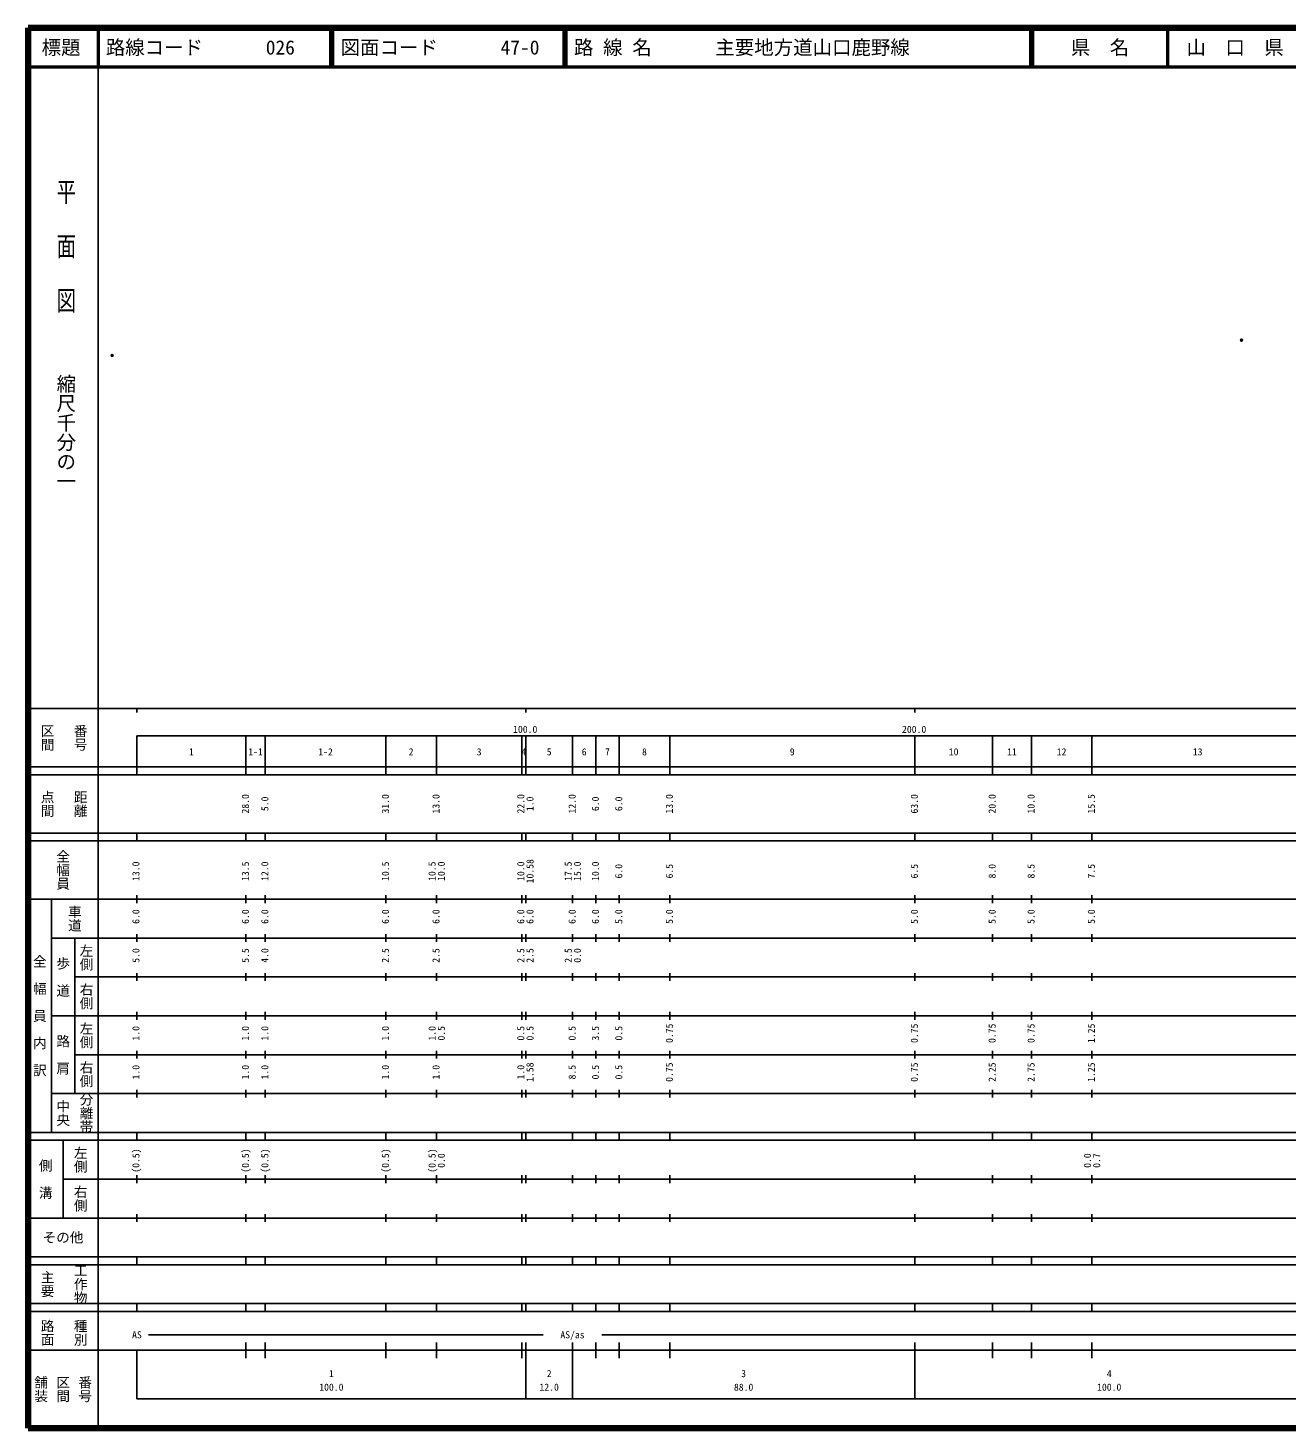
# Model space of a CAD drawing. Units: millimetres on the paper. Extents: x 40 to 680, y 20 to 380.
# Drawn here: x 40 to 363.7, y 20 to 380 of the extents above; entities that cross this region are included whole.
import ezdxf
from ezdxf.enums import TextEntityAlignment as Align

# ---------------------------------------------------------------- set-up
doc = ezdxf.new("R2010")
doc.units = ezdxf.units.MM
doc.header["$PDMODE"] = 32
doc.header["$PDSIZE"] = 0.5
doc.layers.add('M-OTRS', color=6, linetype='Continuous')
doc.layers.add('M-TTL-TXT', color=7, linetype='Continuous')
for name, color, linetype, lineweight in [('M-TTL', 2, 'Continuous', 140), ('M-TTL-BAND', 7, 'Continuous', 25), ('M-TTL-LINE', 7, 'Continuous', 50)]:
    doc.layers.add(name, color=color, linetype=linetype, lineweight=lineweight)
doc.styles.add('@ＭＳ ゴシック', font='')
doc.styles.add('ＭＳ ゴシック', font='')
doc.styles.get('@ＭＳ ゴシック').set_extended_font_data('@MS Gothic')
doc.styles.get('ＭＳ ゴシック').set_extended_font_data('MS Gothic')

msp = doc.modelspace()

# ---------------------------------------------------------------- linework, layer by layer
at = {"layer": 'M-OTRS'}
for p in [(352.011, 299.718), (61.618, 295.782)]:
    msp.add_point(p, dxfattribs=at)
at = {"layer": 'M-TTL'}
for p, q in [((40, 380), (40, 20)), ((680, 380), (40, 380)), ((40, 20), (680, 20))]:
    msp.add_line(p, q, dxfattribs=at)
at = {"layer": 'M-TTL-BAND'}
for p, q in [((58, 370), (58, 20)), ((40, 205), (579, 205)), ((68, 205), (68, 204)), ((168, 205), (168, 204)), ((268, 205), (268, 204)), ((68, 198), (579, 198)), ((68, 198), (68, 188)), ((96, 188), (96, 198)), ((101, 188), (101, 198)), ((132, 188), (132, 198)), ((145, 188), (145, 198)), ((167, 188), (167, 198)), ((168, 188), (168, 198)), ((180, 188), (180, 198)), ((186, 188), (186, 198)), ((192, 188), (192, 198)), ((205, 188), (205, 198)), ((268, 188), (268, 198)), ((288, 188), (288, 198)), ((298, 188), (298, 198)), ((313.5, 188), (313.5, 198)), ((40, 190), (579, 190)), ((40, 188), (579, 188)), ((40, 173), (579, 173)), ((68, 171), (68, 173)), ((96, 171), (96, 173)), ((101, 171), (101, 173)), ((132, 171), (132, 173)), ((145, 171), (145, 173)), ((167, 171), (167, 173)), ((168, 171), (168, 173)), ((180, 171), (180, 173)), ((186, 171), (186, 173)), ((192, 171), (192, 173)), ((205, 171), (205, 173)), ((268, 171), (268, 173)), ((288, 171), (288, 173)), ((298, 171), (298, 173)), ((313.5, 171), (313.5, 173)), ((40, 171), (579, 171)), ((40, 156), (579, 156)), ((46, 96), (46, 156)), ((68, 155), (68, 157)), ((96, 155), (96, 157)), ((101, 155), (101, 157)), ((132, 155), (132, 157)), ((145, 155), (145, 157)), ((167, 155), (167, 157)), ((168, 155), (168, 157)), ((180, 155), (180, 157)), ((186, 155), (186, 157)), ((192, 155), (192, 157)), ((205, 155), (205, 157)), ((268, 155), (268, 157)), ((288, 155), (288, 157)), ((298, 155), (298, 157)), ((313.5, 155), (313.5, 157)), ((46, 146), (579, 146)), ((52, 146), (52, 106)), ((68, 145), (68, 147)), ((96, 145), (96, 147)), ((101, 145), (101, 147)), ((132, 145), (132, 147)), ((145, 145), (145, 147)), ((167, 145), (167, 147)), ((168, 145), (168, 147)), ((180, 145), (180, 147)), ((186, 145), (186, 147)), ((192, 145), (192, 147)), ((205, 145), (205, 147)), ((268, 145), (268, 147)), ((288, 145), (288, 147)), ((298, 145), (298, 147)), ((313.5, 145), (313.5, 147)), ((68, 135), (68, 137)), ((96, 135), (96, 137)), ((101, 135), (101, 137)), ((132, 135), (132, 137)), ((145, 135), (145, 137)), ((167, 135), (167, 137)), ((168, 135), (168, 137)), ((180, 135), (180, 137)), ((186, 135), (186, 137)), ((192, 135), (192, 137)), ((205, 135), (205, 137)), ((268, 135), (268, 137)), ((288, 135), (288, 137)), ((298, 135), (298, 137)), ((313.5, 135), (313.5, 137)), ((52, 136), (579, 136)), ((46, 126), (579, 126)), ((68, 125), (68, 127)), ((96, 125), (96, 127)), ((101, 125), (101, 127)), ((132, 125), (132, 127)), ((145, 125), (145, 127)), ((167, 125), (167, 127)), ((168, 125), (168, 127)), ((180, 125), (180, 127)), ((186, 125), (186, 127)), ((192, 125), (192, 127)), ((205, 125), (205, 127)), ((268, 125), (268, 127)), ((288, 125), (288, 127)), ((298, 125), (298, 127)), ((313.5, 125), (313.5, 127)), ((52, 116), (579, 116)), ((68, 115), (68, 117)), ((96, 115), (96, 117)), ((101, 115), (101, 117)), ((132, 115), (132, 117)), ((145, 115), (145, 117)), ((167, 115), (167, 117)), ((168, 115), (168, 117)), ((180, 115), (180, 117)), ((186, 115), (186, 117)), ((192, 115), (192, 117)), ((205, 115), (205, 117)), ((268, 115), (268, 117)), ((288, 115), (288, 117)), ((298, 115), (298, 117)), ((313.5, 115), (313.5, 117)), ((46, 106), (579, 106)), ((68, 105), (68, 107)), ((96, 105), (96, 107)), ((101, 105), (101, 107)), ((132, 105), (132, 107)), ((145, 105), (145, 107)), ((167, 105), (167, 107)), ((168, 105), (168, 107)), ((180, 105), (180, 107)), ((186, 105), (186, 107)), ((192, 105), (192, 107)), ((205, 105), (205, 107)), ((268, 105), (268, 107)), ((288, 105), (288, 107)), ((298, 105), (298, 107)), ((313.5, 105), (313.5, 107)), ((40, 96), (579, 96)), ((40, 94), (579, 94)), ((49, 94), (49, 74)), ((68, 94), (68, 96)), ((96, 94), (96, 96)), ((101, 94), (101, 96)), ((132, 94), (132, 96)), ((145, 94), (145, 96)), ((167, 94), (167, 96)), ((168, 94), (168, 96)), ((180, 94), (180, 96)), ((186, 94), (186, 96)), ((192, 94), (192, 96)), ((205, 94), (205, 96)), ((268, 94), (268, 96)), ((288, 94), (288, 96)), ((298, 94), (298, 96)), ((313.5, 94), (313.5, 96)), ((49, 84), (579, 84)), ((68, 83), (68, 85)), ((96, 83), (96, 85)), ((101, 83), (101, 85)), ((132, 83), (132, 85)), ((145, 83), (145, 85)), ((167, 83), (167, 85)), ((168, 83), (168, 85)), ((180, 83), (180, 85)), ((186, 83), (186, 85)), ((192, 83), (192, 85)), ((205, 83), (205, 85)), ((268, 83), (268, 85)), ((288, 83), (288, 85)), ((298, 83), (298, 85)), ((313.5, 83), (313.5, 85)), ((40, 74), (579, 74)), ((68, 73), (68, 75)), ((96, 73), (96, 75)), ((101, 73), (101, 75)), ((132, 73), (132, 75)), ((145, 73), (145, 75)), ((167, 73), (167, 75)), ((168, 73), (168, 75)), ((180, 73), (180, 75)), ((186, 73), (186, 75)), ((192, 73), (192, 75)), ((205, 73), (205, 75)), ((268, 73), (268, 75)), ((288, 73), (288, 75)), ((298, 73), (298, 75)), ((313.5, 73), (313.5, 75)), ((40, 64), (579, 64)), ((40, 62), (579, 62)), ((68, 62), (68, 64)), ((96, 62), (96, 64)), ((101, 62), (101, 64)), ((132, 62), (132, 64)), ((145, 62), (145, 64)), ((167, 62), (167, 64)), ((168, 62), (168, 64)), ((180, 62), (180, 64)), ((186, 62), (186, 64)), ((192, 62), (192, 64)), ((205, 62), (205, 64)), ((268, 62), (268, 64)), ((288, 62), (288, 64)), ((298, 62), (298, 64)), ((313.5, 62), (313.5, 64)), ((40, 52), (579, 52)), ((68, 50), (68, 52)), ((96, 50), (96, 52)), ((101, 50), (101, 52)), ((132, 50), (132, 52)), ((145, 50), (145, 52)), ((167, 50), (167, 52)), ((168, 50), (168, 52)), ((180, 50), (180, 52)), ((186, 50), (186, 52)), ((192, 50), (192, 52)), ((205, 50), (205, 52)), ((268, 50), (268, 52)), ((288, 50), (288, 52)), ((298, 50), (298, 52)), ((313.5, 50), (313.5, 52)), ((40, 50), (579, 50)), ((71, 44), (172.5, 44)), ((187.5, 44), (565, 44)), ((40, 40), (579, 40)), ((68, 40), (68, 27.5)), ((96, 38), (96, 42)), ((101, 38), (101, 42)), ((132, 38), (132, 42)), ((145, 38), (145, 42)), ((167, 38), (167, 42)), ((168, 27.5), (168, 42)), ((180, 27.5), (180, 42)), ((186, 38), (186, 42)), ((192, 38), (192, 42)), ((205, 38), (205, 42)), ((268, 27.5), (268, 42)), ((288, 38), (288, 42)), ((298, 38), (298, 42)), ((313.5, 38), (313.5, 42)), ((68, 27.5), (579, 27.5))]:
    msp.add_line(p, q, dxfattribs=at)
at = {"layer": 'M-TTL-LINE'}
for p, q in [((58, 380), (58, 370)), ((117.75, 380), (117.75, 370)), ((118.25, 380), (118.25, 370)), ((177.75, 380), (177.75, 370)), ((178.25, 380), (178.25, 370)), ((297.75, 380), (297.75, 370)), ((298.25, 380), (298.25, 370)), ((333, 380), (333, 370)), ((40, 370), (680, 370))]:
    msp.add_line(p, q, dxfattribs=at)

# ---------------------------------------------------------------- texts
at = {"layer": 'M-TTL-BAND', "style": '@ＭＳ ゴシック', "width": 1.4}
msp.add_text('平  面  図', height=3.666, rotation=270, dxfattribs=at).set_placement((49.777, 306.475), align=Align.MIDDLE_RIGHT)
at = {"layer": 'M-TTL-BAND', "style": '@ＭＳ ゴシック'}
msp.add_text('縮尺千分の一', height=3.666, rotation=270, dxfattribs=at).set_placement((49.777, 261.03), align=Align.MIDDLE_RIGHT)
for s, p in [('区間', (45, 197.5)), ('番号', (53.5, 197.5)), ('点間', (45, 180.5)), ('距離', (53.5, 180.5)), ('全幅員', (49, 163.5)), ('車道', (52, 151)), ('左側', (55, 141)), ('全\u3000幅\u3000員\u3000内\u3000訳', (43, 126)), ('歩\u3000道', (49, 136)), ('右側', (55, 131)), ('左側', (55, 121)), ('路\u3000肩', (49, 116)), ('右側', (55, 111)), ('分離帯', (55, 101)), ('中央', (49, 101)), ('左側', (53.5, 89)), ('側\u3000溝', (44.5, 84)), ('右側', (53.5, 79)), ('工作物', (53.5, 57)), ('主要', (45, 57)), ('路面', (45, 44.5)), ('種別', (53.5, 44.5)), ('舗装', (43.333, 30)), ('区間', (49, 30)), ('番号', (54.667, 30))]:
    msp.add_text(s, height=2.566, rotation=270, dxfattribs=at).set_placement(p, align=Align.MIDDLE_CENTER)
at = {"layer": 'M-TTL-BAND', "style": 'ＭＳ ゴシック'}
for s, p in [('100.0', (167.844, 198.195)), ('200.0', (267.844, 198.195)), ('1', (82, 192.405)), ('1-1', (98.5, 192.405)), ('1-2', (116.5, 192.405)), ('2', (138.5, 192.405)), ('3', (156, 192.405)), ('4', (167.5, 192.405)), ('5', (174, 192.405)), ('6', (183, 192.405)), ('7', (189, 192.405)), ('8', (198.5, 192.405)), ('9', (236.5, 192.405)), ('10', (278, 192.405)), ('11', (293, 192.405)), ('12', (305.75, 192.405)), ('13', (340.75, 192.405)), ('AS', (68, 42.5)), ('AS/as', (180, 42.5)), ('1', (118, 32.523)), ('2', (174, 32.523)), ('3', (224, 32.523)), ('4', (318, 32.523)), ('100.0', (118, 29.033)), ('12.0', (174, 29.033)), ('88.0', (224, 29.033)), ('100.0', (318, 29.033))]:
    msp.add_text(s, height=1.833, dxfattribs=at).set_placement(p, align=Align.BOTTOM_CENTER)
for s, p in [('28.0', (97.356, 180.5)), ('5.0', (102.356, 180.5)), ('31.0', (133.356, 180.5)), ('13.0', (146.356, 180.5)), ('22.0', (168.162, 180.5)), ('1.0', (170.523, 180.5)), ('12.0', (181.356, 180.5)), ('6.0', (187.356, 180.5)), ('6.0', (193.356, 180.5)), ('13.0', (206.356, 180.5)), ('63.0', (269.356, 180.5)), ('20.0', (289.356, 180.5)), ('10.0', (299.356, 180.5)), ('15.5', (314.856, 180.5)), ('10.58', (170.523, 163.174)), ('13.0', (69.201, 163.174)), ('13.5', (97.356, 163.174)), ('12.0', (102.356, 163.174)), ('10.5', (133.356, 163.174)), ('10.5', (145.356, 163.174)), ('10.0', (147.726, 163.174)), ('10.0', (168.162, 163.174)), ('17.5', (180.356, 163.174)), ('15.0', (182.726, 163.174)), ('10.0', (187.356, 163.174)), ('6.0', (193.356, 163.174)), ('6.5', (206.356, 163.174)), ('6.5', (269.356, 163.174)), ('8.0', (289.356, 163.174)), ('8.5', (299.356, 163.174)), ('7.5', (314.856, 163.174)), ('6.0', (69.201, 151.5)), ('6.0', (97.356, 151.5)), ('6.0', (102.356, 151.5)), ('6.0', (133.356, 151.5)), ('6.0', (146.356, 151.5)), ('6.0', (168.162, 151.5)), ('6.0', (170.523, 151.5)), ('6.0', (181.356, 151.5)), ('6.0', (187.356, 151.5)), ('5.0', (193.356, 151.5)), ('5.0', (206.356, 151.5)), ('5.0', (269.356, 151.5)), ('5.0', (289.356, 151.5)), ('5.0', (299.356, 151.5)), ('5.0', (314.856, 151.5)), ('5.0', (69.201, 141.5)), ('5.5', (97.356, 141.5)), ('4.0', (102.356, 141.5)), ('2.5', (133.356, 141.5)), ('2.5', (146.356, 141.5)), ('2.5', (168.162, 141.5)), ('2.5', (170.523, 141.5)), ('2.5', (180.356, 141.5)), ('0.0', (182.726, 141.5)), ('1.0', (69.201, 121.5)), ('1.0', (97.356, 121.5)), ('1.0', (102.356, 121.5)), ('1.0', (133.356, 121.5)), ('1.0', (145.356, 121.5)), ('0.5', (147.726, 121.5)), ('0.5', (168.162, 121.5)), ('0.5', (170.523, 121.5)), ('0.5', (181.356, 121.5)), ('3.5', (187.356, 121.5)), ('0.5', (193.356, 121.5)), ('0.75', (206.356, 121.5)), ('0.75', (269.356, 121.5)), ('0.75', (289.356, 121.5)), ('0.75', (299.356, 121.5)), ('1.25', (314.856, 121.5)), ('1.0', (69.201, 111.5)), ('1.0', (97.356, 111.5)), ('1.0', (102.356, 111.5)), ('1.0', (133.356, 111.5)), ('1.0', (146.356, 111.5)), ('1.0', (168.162, 111.5)), ('1.58', (170.523, 111.5)), ('8.5', (181.356, 111.5)), ('0.5', (187.356, 111.5)), ('0.5', (193.356, 111.5)), ('0.75', (206.356, 111.5)), ('0.75', (269.356, 111.5)), ('2.25', (289.356, 111.5)), ('2.75', (299.356, 111.5)), ('1.25', (314.856, 111.5)), ('(0.5)', (69.201, 88.764)), ('(0.5)', (97.356, 88.764)), ('(0.5)', (102.356, 88.764)), ('(0.5)', (133.356, 88.764)), ('(0.5)', (145.356, 88.764)), ('0.0', (147.726, 88.764)), ('0.0', (313.856, 88.764)), ('0.7', (316.226, 88.764))]:
    msp.add_text(s, height=1.833, rotation=90, dxfattribs=at).set_placement(p, align=Align.BOTTOM_CENTER)
msp.add_text('その他', height=2.566, dxfattribs=at).set_placement((49, 69), align=Align.MIDDLE_CENTER)
at = {"layer": 'M-TTL-TXT', "style": 'ＭＳ ゴシック'}
for s, p in [('標題', (48.5, 375)), ('県\u3000名', (315.625, 375)), ('山\u3000口\u3000県', (350.375, 375))]:
    msp.add_text(s, height=3.666, dxfattribs=at).set_placement(p, align=Align.MIDDLE_CENTER)
for s, p in [('路線コード', (60, 375)), ('026', (101.142, 375)), ('図面コード', (120.38, 375)), ('47-0', (161.521, 375)), ('路 線 名', (180.38, 375)), ('主要地方道山口鹿野線', (216.734, 375))]:
    msp.add_text(s, height=3.666, dxfattribs=at).set_placement(p, align=Align.MIDDLE_LEFT)

doc.saveas('drawing.dxf')
